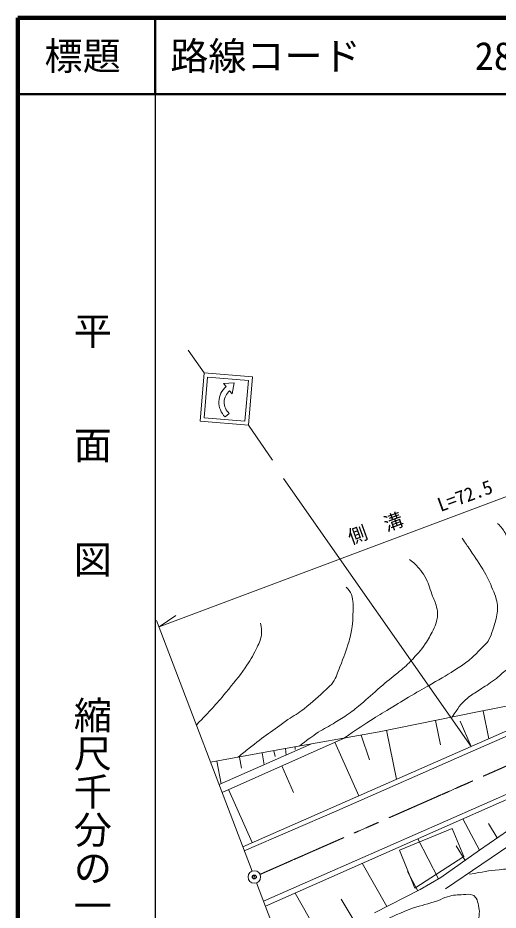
# Model space of a CAD drawing. Units: millimetres, scale not verified. Extents: x 40000 to 680000, y 20000 to 380000.
# Drawn here: x 40000 to 103027, y 262922 to 380000 of the extents above; entities that cross this region are included whole.
import ezdxf
from ezdxf.enums import TextEntityAlignment as Align

# ---------------------------------------------------------------- set-up
doc = ezdxf.new("R2010")
doc.units = ezdxf.units.MM
doc.header["$LTSCALE"] = 1000
doc.header["$PDMODE"] = 32
doc.header["$PDSIZE"] = 500
doc.linetypes.add('CHAIN', pattern=[18.5, 12, -1.5, 3.5, -1.5])
for name, color, linetype, lineweight in [('M-BGD', 7, 'Continuous', 13), ('M-BMK', 2, 'CHAIN', 13), ('M-TTL', 2, 'Continuous', 140), ('M-TTL-BAND', 7, 'Continuous', 25), ('M-TTL-LINE', 7, 'Continuous', 50), ('M-TTL-TXT', 7, 'Continuous', 13)]:
    doc.layers.add(name, color=color, linetype=linetype, lineweight=lineweight)
doc.layers.add('M-OTRS', color=6, linetype='Continuous')
doc.styles.add('@ＭＳ ゴシック', font='')
doc.styles.add('ＭＳ ゴシック', font='')
doc.styles.get('@ＭＳ ゴシック').set_extended_font_data('@MS Gothic')
doc.styles.get('ＭＳ ゴシック').set_extended_font_data('MS Gothic')

msp = doc.modelspace()

# ---------------------------------------------------------------- linework, layer by layer
at = {"layer": 'M-BGD'}
for p, q in [((64450, 333409), (62345, 336406)), ((66977, 332036), (68376, 332123)), ((66977, 332036), (67334, 331614)), ((68376, 332123), (68135, 330666)), ((67785, 331079), (68135, 330666)), ((67196, 327635), (67735, 328090)), ((129279, 326643), (58528, 300093)), ((70260, 326536), (73437, 321972)), ((99484, 284399), (74872, 319544)), ((58216, 300912), (70734, 268045)), ((58528, 300093), (60741, 301570)), ((69518, 271238), (121856, 294225)), ((99765, 283831), (121616, 293475)), ((109913, 290845), (100090, 288885)), ((100090, 288885), (87417, 286323)), ((101071, 289080), (101802, 285417)), ((94818, 287819), (95467, 284608)), ((96098, 274615), (123995, 286843)), ((99484, 284399), (98058, 287727)), ((87417, 286323), (74609, 284029)), ((85051, 285900), (86148, 282649)), ((88397, 286521), (89695, 280100)), ((66411, 279397), (78533, 284732)), ((66798, 278381), (82819, 285500)), ((81613, 284964), (84740, 277924)), ((96101, 265714), (124399, 284953)), ((74609, 284029), (65297, 282320)), ((72048, 283559), (72334, 282004)), ((73603, 283844), (73746, 283067)), ((75115, 284120), (75225, 283276)), ((76370, 284345), (76406, 284011)), ((81858, 275968), (99765, 283831)), ((66127, 282472), (66670, 279512)), ((69087, 283016), (69359, 281535)), ((74633, 281862), (76183, 278372)), ((67652, 278761), (70754, 271781)), ((94469, 273175), (105368, 277956)), ((69720, 270707), (81858, 275968)), ((72241, 264089), (96098, 274615)), ((100587, 270784), (98382, 274892)), ((105858, 274467), (100587, 270784)), ((102910, 272407), (101760, 274295)), ((72489, 263439), (94469, 273175)), ((90084, 270772), (96996, 273636)), ((96996, 273636), (98510, 269943)), ((95198, 267014), (92468, 272289)), ((92114, 265789), (90084, 270772)), ((100587, 270784), (95508, 267191)), ((98704, 269452), (97505, 271345)), ((98510, 269943), (92114, 265789)), ((88408, 263399), (85192, 269066)), ((92472, 265476), (91141, 268000)), ((95508, 267191), (92806, 265647)), ((71317, 266517), (86910, 225575)), ((79873, 259051), (76383, 265164)), ((92806, 265647), (86792, 262573)), ((84273, 261281), (82408, 264371))]:
    msp.add_line(p, q, dxfattribs=at)
for points in [[(63919, 327068), (64450, 333409), (70792, 332878), (70260, 326536)], [(64459, 327524), (64907, 332869), (70252, 332421), (69804, 327076)]]:
    msp.add_lwpolyline(points, close=True, dxfattribs=at)
msp.add_circle((71026, 267281), 818, dxfattribs=at)
for radius, start, end in [(2679, 130.03315, 226.01684), (1979, 129.97156, 228.08306)]:
    msp.add_arc((69057, 329563), radius, start, end, dxfattribs=at)
for points, knots in [([(102948, 313659), (103251, 313368), (103350, 313271), (103565, 312988), (103784, 312701), (103870, 312513), (104054, 312203), (104274, 311831), (104380, 311614), (104605, 311246), (105463, 309840), (106005, 309090), (106875, 307692), (107299, 307010), (107562, 306641), (107934, 305930), (108159, 305500), (108267, 305250), (108449, 304801), (108745, 304074), (108848, 303643), (109053, 302886), (109152, 302520), (109181, 302308), (109251, 301935), (109329, 301516), (109407, 301283), (109419, 300856), (109430, 300454), (109351, 300231), (109271, 299837), (109153, 299256), (109091, 298924), (108875, 298372), (108693, 297906), (108545, 297653), (108221, 297273), (107784, 296759), (107479, 296520), (106934, 296121), (105932, 295388), (105192, 295249), (104189, 294517), (103518, 294028), (103218, 293657), (102559, 293151), (101809, 292576), (101330, 292337), (100549, 291805), (99936, 291387), (99555, 291202), (98985, 290726), (98035, 289932), (97781, 289440), (96994, 288259)], [0, 0, 0, 0, 1, 1, 1, 2, 2, 2, 3, 3, 3, 4, 4, 4, 5, 5, 5, 6, 6, 6, 7, 7, 7, 8, 8, 8, 9, 9, 9, 10, 10, 10, 11, 11, 11, 12, 12, 12, 13, 13, 13, 14, 14, 14, 15, 15, 15, 16, 16, 16, 17, 17, 17, 18, 18, 18, 18]), ([(98301, 311740), (98811, 310986), (98939, 310793), (99344, 310183), (100098, 309047), (100581, 308446), (101248, 307256), (101715, 306423), (101936, 305932), (102297, 305048), (102503, 304546), (102649, 304271), (102772, 303742), (102872, 303315), (102922, 303071), (102941, 302633), (102957, 302257), (102913, 302044), (102851, 301673), (102721, 300882), (102557, 300457), (102317, 299693), (102157, 299182), (102096, 298875), (101822, 298416), (101496, 297870), (101182, 297658), (100743, 297198), (100209, 296639), (99910, 296321), (99327, 295812), (98765, 295321), (98396, 295110), (97774, 294696), (96470, 293828), (95691, 293417), (94342, 292620), (93306, 292008), (92700, 291710), (91663, 291097), (90532, 290428), (89910, 290032), (88788, 289346), (87809, 288748), (87253, 288425), (86284, 287812), (84909, 286942), (84474, 286634), (82819, 285500)], [0, 0, 0, 0, 1, 1, 1, 2, 2, 2, 3, 3, 3, 4, 4, 4, 5, 5, 5, 6, 6, 6, 7, 7, 7, 8, 8, 8, 9, 9, 9, 10, 10, 10, 11, 11, 11, 12, 12, 12, 13, 13, 13, 14, 14, 14, 15, 15, 15, 16, 16, 16, 16]), ([(91385, 308929), (92003, 308433), (92226, 308275), (92659, 307755), (92984, 307365), (93153, 307132), (93405, 306692), (93890, 305843), (93992, 305283), (94342, 304369), (94590, 303720), (94803, 303376), (94946, 302696), (95036, 302269), (95088, 302023), (95074, 301587), (95065, 301277), (95021, 301104), (94936, 300805), (94805, 300346), (94704, 300094), (94490, 299667), (94126, 298937), (93922, 298522), (93451, 297855), (92794, 296926), (92364, 296448), (91583, 295620), (90959, 294958), (90538, 294659), (89847, 294066), (88971, 293314), (88442, 292940), (87563, 292192), (86535, 291316), (86012, 290764), (84970, 289905), (84274, 289331), (83881, 289011), (83138, 288499), (82463, 288034), (82057, 287816), (81356, 287390), (80489, 286863), (79967, 286627), (79123, 286064), (78248, 285481), (77959, 285246), (76970, 284452)], [0, 0, 0, 0, 1, 1, 1, 2, 2, 2, 3, 3, 3, 4, 4, 4, 5, 5, 5, 6, 6, 6, 7, 7, 7, 8, 8, 8, 9, 9, 9, 10, 10, 10, 11, 11, 11, 12, 12, 12, 13, 13, 13, 14, 14, 14, 15, 15, 15, 16, 16, 16, 16]), ([(83090, 305322), (83434, 304940), (83582, 304770), (83763, 304342), (83954, 303893), (83953, 303601), (83991, 303115), (84034, 302571), (83997, 302264), (83971, 301719), (83942, 301099), (83947, 300748), (83853, 300135), (83737, 299382), (83659, 298959), (83457, 298224), (83088, 296884), (82785, 296160), (82269, 294869), (81937, 294039), (81826, 293528), (81338, 292780), (81086, 292393), (80839, 292259), (80507, 291938), (79404, 290876), (78750, 290316), (77566, 289345), (76795, 288712), (76259, 288500), (75448, 287919), (73437, 286480), (72286, 285704), (70350, 284165), (69772, 283706), (69579, 283559), (68881, 282978)], [0, 0, 0, 0, 1, 1, 1, 2, 2, 2, 3, 3, 3, 4, 4, 4, 5, 5, 5, 6, 6, 6, 7, 7, 7, 8, 8, 8, 9, 9, 9, 10, 10, 10, 11, 11, 11, 12, 12, 12, 12]), ([(71838, 300591), (71976, 299933), (72013, 299643), (71953, 299037), (71877, 298266), (71611, 297871), (71270, 297176), (70783, 296183), (70478, 295637), (69844, 294731), (68924, 293415), (68333, 292731), (67310, 291494), (65868, 289748), (65311, 289191), (63434, 287214)], [0, 0, 0, 0, 1, 1, 1, 2, 2, 2, 3, 3, 3, 4, 4, 4, 5, 5, 5, 5]), ([(99284, 267636), (101117, 267963), (101627, 268075), (103145, 268230), (104021, 268320), (104512, 268383), (105392, 268409), (106258, 268433), (106747, 268462), (107610, 268389), (108470, 268315), (108981, 268344), (109797, 268062), (110405, 267852), (110742, 267681), (111253, 267290), (111637, 266995), (111836, 266798), (112124, 266409), (112405, 266028), (112518, 265778), (112698, 265340), (112938, 264753), (113012, 264398), (113133, 263776), (113238, 263239), (113238, 262926), (113232, 262380), (113223, 261550), (113071, 261095), (112975, 260271), (112907, 259691), (112929, 259356), (112807, 258784), (112589, 257769), (112260, 257259), (111931, 256274), (111618, 255339), (111378, 254831), (111158, 253869), (111001, 253179), (110989, 252777), (110936, 252072), (110892, 251493), (110886, 251293), (110876, 250587)], [0, 0, 0, 0, 1, 1, 1, 2, 2, 2, 3, 3, 3, 4, 4, 4, 5, 5, 5, 6, 6, 6, 7, 7, 7, 8, 8, 8, 9, 9, 9, 10, 10, 10, 11, 11, 11, 12, 12, 12, 13, 13, 13, 14, 14, 14, 15, 15, 15, 15]), ([(82542, 259929), (85015, 260598), (85735, 260775), (87721, 261500), (89329, 262087), (90155, 262611), (91775, 263163), (93048, 263596), (93803, 263710), (95071, 264158), (95597, 264343), (95862, 264524), (96395, 264689), (97174, 264930), (97651, 264931), (98467, 264959), (98944, 264976), (99246, 265082), (99688, 264900), (99900, 264812), (99990, 264692), (100123, 264504), (100357, 264173), (100356, 263912), (100433, 263514), (100511, 263114), (100583, 262884), (100552, 262478), (100518, 262025), (100483, 261759), (100301, 261343), (99990, 260630), (99727, 260268), (99259, 259647), (98508, 258650), (98018, 258147), (97220, 257188), (95397, 254995), (94296, 253832), (92543, 251582), (91626, 250406), (91121, 249740), (90249, 248531), (88903, 246664), (88241, 245552), (86871, 243702), (85529, 241892), (85057, 241308), (83317, 239159)], [0, 0, 0, 0, 1, 1, 1, 2, 2, 2, 3, 3, 3, 4, 4, 4, 5, 5, 5, 6, 6, 6, 7, 7, 7, 8, 8, 8, 9, 9, 9, 10, 10, 10, 11, 11, 11, 12, 12, 12, 13, 13, 13, 14, 14, 14, 15, 15, 15, 16, 16, 16, 16])]:
    msp.add_open_spline(points, degree=3, knots=knots, dxfattribs=at)
at = {"layer": 'M-BMK'}
msp.add_open_spline([(71770, 267608), (75284, 269155), (76385, 269639), (79479, 270998), (83921, 272950), (86413, 274034), (90854, 275988), (95684, 278112), (98388, 279308), (103215, 281441), (106847, 283045), (108883, 283941), (112511, 285554), (115628, 286940), (117372, 287721), (120485, 289118), (124291, 290825), (126412, 291807), (130225, 293498), (132180, 294365), (133265, 294873), (135244, 295681), (137835, 296738), (139299, 297302), (141941, 298220), (146131, 299676), (148489, 300467), (152751, 301695), (156790, 302858), (159199, 303438), (163072, 304347)], degree=3, knots=[0, 0, 0, 0, 1, 1, 1, 2, 2, 2, 3, 3, 3, 4, 4, 4, 5, 5, 5, 6, 6, 6, 7, 7, 7, 8, 8, 8, 9, 9, 9, 10, 10, 10, 10], dxfattribs=at)
at = {"layer": 'M-OTRS'}
msp.add_point((71026, 267281), dxfattribs=at)
at = {"layer": 'M-TTL'}
for p, q in [((40000, 380000), (40000, 20000)), ((680000, 380000), (40000, 380000))]:
    msp.add_line(p, q, dxfattribs=at)
at = {"layer": 'M-TTL-BAND'}
msp.add_line((58000, 370000), (58000, 20000), dxfattribs=at)
at = {"layer": 'M-TTL-LINE'}
for p, q in [((58000, 380000), (58000, 370000)), ((40000, 370000), (680000, 370000))]:
    msp.add_line(p, q, dxfattribs=at)

# ---------------------------------------------------------------- texts
at = {"layer": 'M-BGD', "style": 'ＭＳ ゴシック'}
msp.add_text('側\u3000溝\u3000\u3000L=72.5', height=1833, rotation=20, dxfattribs=at).set_placement((83904, 310366), align=Align.BOTTOM_LEFT)
at = {"layer": 'M-TTL-BAND', "style": '@ＭＳ ゴシック'}
for s, p in [('平\u3000\u3000面\u3000\u3000図', (49777, 306475)), ('縮尺千分の一', (49777, 261030))]:
    msp.add_text(s, height=3666, rotation=270, dxfattribs=at).set_placement(p, align=Align.MIDDLE_RIGHT)
at = {"layer": 'M-TTL-TXT', "style": 'ＭＳ ゴシック'}
msp.add_text('標題', height=3666, dxfattribs=at).set_placement((48500, 375000), align=Align.MIDDLE_CENTER)
msp.add_text('路線コード      286', height=3666, dxfattribs=at).set_placement((60000, 375000), align=Align.MIDDLE_LEFT)

doc.saveas('drawing.dxf')
